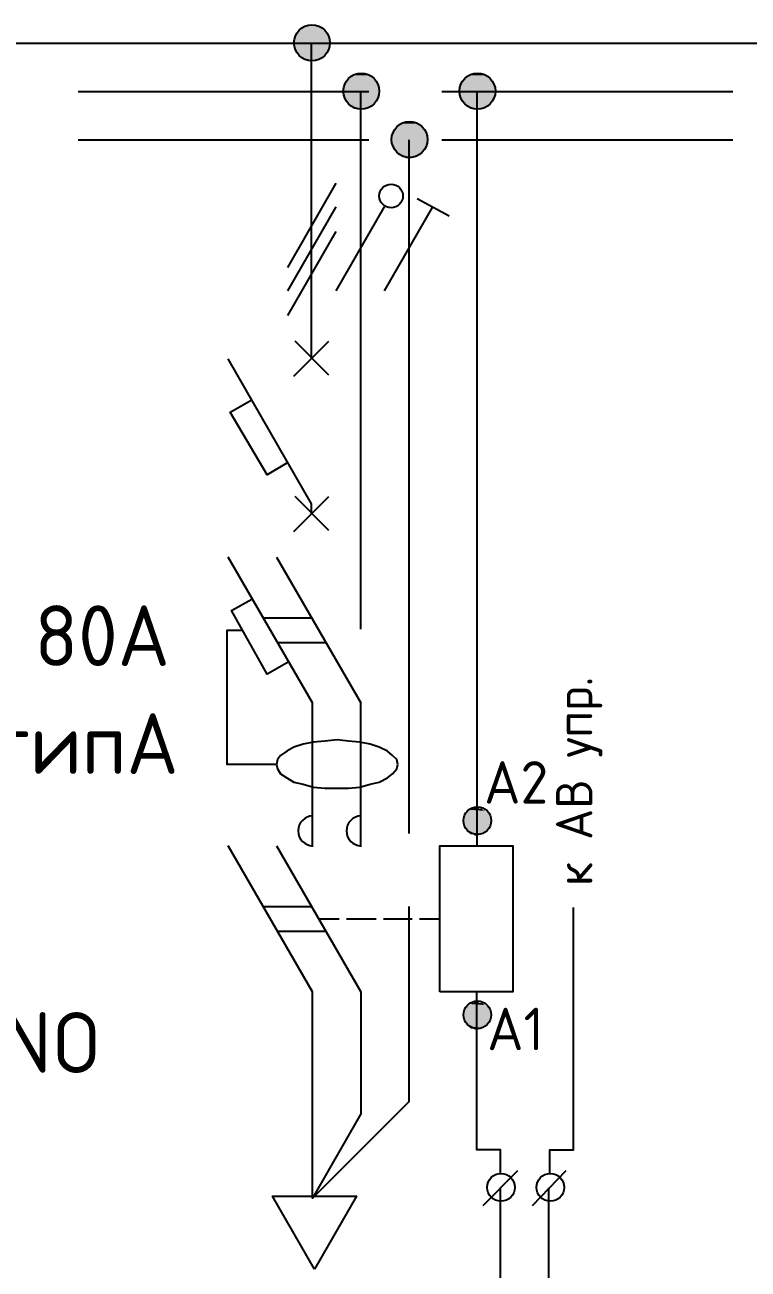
# Model space of a CAD drawing. Header units: millimetres. Extents: x -32 to 417638015, y -35 to 175284279.
# Drawn here: x 588057 to 591037, y 48215 to 53341 of the extents above; entities that cross this region are included whole.
import ezdxf

# ---------------------------------------------------------------- set-up
doc = ezdxf.new("R2010")
doc.units = ezdxf.units.MM
for name, color, linetype in [('PDF _0', 7, 'Continuous'), ('PDF _4_Однолинейная схема', 7, 'Continuous'), ('PDF _A-HATCH-WALL', 5, 'Continuous'), ('PDF _Текст', 7, 'Continuous')]:
    doc.layers.add(name, color=color, linetype=linetype)
doc.styles.add('PDF GOST Common', font='GOST_Common.ttf')

msp = doc.modelspace()

# ---------------------------------------------------------------- linework, layer by layer
at = {"layer": 'PDF _0', "lineweight": 25}
for points in [[(589237.6, 51965.4), (589237.6, 53265)], [(589440.8, 50852), (589440.8, 53066)], [(589919.2, 53066.1), (589919.2, 49958.9)], [(589639.8, 51326.2), (589639.8, 52867.1)], [(589639.8, 51508.2), (589639.8, 52308.3)], [(589165.6, 51893.5), (589309.5, 52037.4)], [(589309.6, 51897.7), (589169.9, 52037.4)], [(589237.6, 51326.2), (589237.6, 51368.5), (588894.7, 51965.4)], [(589140.2, 51537.9), (589055.6, 51487.1), (588903.2, 51745.3), (588992.1, 51796.1)], [(589165.6, 51254.2), (589309.5, 51398.1)], [(589309.6, 51258.4), (589169.9, 51398.1)], [(589639.8, 50128.1), (589639.8, 51326.1)], [(589639.8, 50009.6), (589639.8, 51207.6)], [(589241.8, 49954.6), (589241.8, 50547.2), (588894.7, 51148.3)], [(589093.6, 51148.4), (589440.8, 50547.3)], [(589144.4, 50716.6), (589055.6, 50665.8), (588907.4, 50928.2), (588992.1, 50974.8)], [(589038.6, 50898.6), (589241.8, 50898.6)], [(589097.9, 50797), (589296.8, 50797)], [(589440.8, 49954.6), (589440.8, 50547.2)], [(589440.8, 49357.7), (589440.8, 48853.9), (589241.8, 48506.8), (589241.8, 49357.7), (588894.7, 49958.8)], [(589093.6, 49958.8), (589440.8, 49357.7)], [(589038.6, 49709), (589241.8, 49709)], [(589241.8, 48506.8), (589639.7, 48904.7), (589639.7, 49709)], [(590219.7, 48608.4), (590219.7, 48705.7), (590317.1, 48705.7), (590317.1, 49704.8)], [(589097.9, 49607.4), (589296.8, 49607.4)], [(590016.5, 48608.4), (590016.5, 48705.7), (589919.2, 48705.7), (589919.2, 49357.6)], [(589944.6, 48477.1), (590088.5, 48621.1)], [(590147.8, 48477.1), (590287.5, 48621.1)], [(590016.5, 45903.2), (590016.5, 48549)], [(590215.5, 45903.2), (590215.5, 48549)]]:
    msp.add_lwpolyline(points, dxfattribs=at)
at = {"layer": 'PDF _0', "color": 1, "lineweight": 25}
for points in [[(589140.2, 52342.2), (589339.2, 52689.3)], [(589673.6, 52625.8), (589804.8, 52553.9)], [(589140.2, 52244.8), (589339.2, 52591.9)], [(589339.2, 52244.8), (589538.1, 52591.9)], [(589538.2, 52244.8), (589737.1, 52591.9)], [(589140.2, 52143.2), (589339.2, 52490.3)], [(589093.6, 50293.2), (588890.5, 50293.2), (588890.5, 50847.8), (588954, 50847.8)], [(589267.2, 49658.2), (589351.9, 49658.2)], [(589381.5, 49658.2), (589504.3, 49658.2)], [(589533.9, 49658.2), (589652.4, 49658.2)], [(589682.1, 49658.2), (589766.7, 49658.2)]]:
    msp.add_lwpolyline(points, dxfattribs=at)
at = {"layer": 'PDF _0', "lineweight": 25}
for points in [[(589593.2, 50293.2), (589589, 50314.4), (589572, 50331.3), (589550.9, 50348.3), (589517, 50365.2), (589478.9, 50377.9), (589436.6, 50386.4), (589390, 50390.6), (589343.4, 50394.8), (589292.6, 50390.6), (589246.1, 50386.4), (589203.7, 50377.9), (589165.6, 50365.2), (589136, 50348.3), (589110.6, 50331.3), (589097.9, 50314.4), (589093.7, 50293.2), (589097.9, 50276.3), (589110.6, 50255.1), (589136, 50238.2), (589165.6, 50221.3), (589203.7, 50212.8), (589246.1, 50200.1), (589292.6, 50195.9), (589343.4, 50195.9), (589390, 50195.9), (589436.6, 50200.1), (589478.9, 50212.8), (589517, 50221.3), (589550.9, 50238.2), (589572, 50255.1), (589589, 50276.3)], [(589766.8, 49357.7), (589766.8, 49958.8), (590067.3, 49958.8), (590067.3, 49357.7)], [(589250.3, 48214.7), (589076.7, 48515.2), (589423.8, 48515.2)]]:
    msp.add_lwpolyline(points, close=True, dxfattribs=at)
for centre, radius in [((589239.7, 53267.2), 74.1), ((589442.9, 53068.2), 74.1), ((589921.3, 53068.2), 74.1), ((589641.9, 52869.2), 74.1), ((589921.3, 50062.5), 57.1), ((589921.3, 49262.4), 57.1), ((590018.6, 48551.2), 57.1), ((590221.8, 48551.2), 57.1)]:
    msp.add_circle(centre, radius, dxfattribs=at)
at = {"layer": 'PDF _0', "color": 1, "lineweight": 25}
msp.add_circle((589565.7, 52636.4), 48.7, dxfattribs=at)
at = {"layer": 'PDF _0', "lineweight": 25}
for centre in [(589243.9, 50020.2), (589442.9, 50020.2)]:
    msp.add_arc(centre, 61.4, 90.0007, 269.9993, dxfattribs=at)
at = {"layer": 'PDF _0', "transparency": 33554559}
for points in [[(589186.8, 53320.1), (589296.8, 53311.6), (589178.3, 53311.6)], [(589191, 53324.3), (589292.6, 53320.1), (589186.8, 53320.1)], [(589292.6, 53320.1), (589186.8, 53320.1), (589296.8, 53311.6)], [(589195.3, 53328.6), (589288.4, 53324.3), (589191, 53324.3)], [(589288.4, 53324.3), (589191, 53324.3), (589292.6, 53320.1)], [(589203.7, 53332.8), (589284.1, 53328.6), (589195.3, 53328.6)], [(589284.2, 53328.6), (589195.3, 53328.6), (589288.4, 53324.3)], [(589208, 53337), (589275.7, 53332.8), (589203.7, 53332.8)], [(589275.7, 53332.8), (589203.7, 53332.8), (589284.1, 53328.6)], [(589216.4, 53337), (589271.4, 53337), (589208, 53337)], [(589271.4, 53337), (589208, 53337), (589275.7, 53332.8)], [(589224.9, 53341.3), (589263, 53337), (589216.4, 53337)], [(589263, 53337), (589216.4, 53337), (589271.4, 53337)], [(589229.1, 53341.3), (589258.7, 53341.3), (589224.9, 53341.3)], [(589258.7, 53341.3), (589224.9, 53341.3), (589263, 53337)], [(589241.8, 53341.3), (589246, 53341.3), (589229.1, 53341.3)], [(589246.1, 53341.3), (589229.1, 53341.3), (589258.7, 53341.3)], [(589169.9, 53294.7), (589309.6, 53286.2), (589165.6, 53286.2)], [(589309.6, 53286.2), (589165.6, 53286.2), (589313.8, 53282)], [(589165.6, 53286.2), (589313.8, 53282), (589165.6, 53282)], [(589313.8, 53282), (589165.6, 53282), (589313.8, 53273.5)], [(589165.6, 53282), (589313.8, 53273.5), (589165.6, 53273.5)], [(589313.8, 53273.5), (589165.6, 53273.5), (589313.8, 53265.1)], [(589165.6, 53273.5), (589313.8, 53265.1), (589165.6, 53265.1)], [(589174.1, 53303.2), (589309.6, 53294.7), (589169.9, 53294.7)], [(589309.6, 53294.7), (589169.9, 53294.7), (589309.6, 53286.2)], [(589178.3, 53307.4), (589305.3, 53303.2), (589174.1, 53303.2)], [(589305.3, 53303.2), (589174.1, 53303.2), (589309.6, 53294.7)], [(589296.8, 53311.6), (589178.3, 53311.6), (589301.1, 53307.4)], [(589178.3, 53311.6), (589301.1, 53307.4), (589178.3, 53307.4)], [(589301.1, 53307.4), (589178.3, 53307.4), (589305.3, 53303.2)], [(589313.8, 53265.1), (589165.6, 53265.1), (589313.8, 53260.8)], [(589165.6, 53265.1), (589313.8, 53260.8), (589165.6, 53260.8)], [(589313.8, 53260.8), (589165.6, 53260.8), (589313.8, 53252.4)], [(589165.6, 53260.8), (589313.8, 53252.4), (589165.6, 53252.4)], [(589313.8, 53252.4), (589165.6, 53252.4), (589309.6, 53243.9)], [(589165.6, 53252.4), (589309.6, 53243.9), (589165.6, 53243.9)], [(589309.6, 53243.9), (589165.6, 53243.9), (589309.6, 53239.7)], [(589165.6, 53243.9), (589309.6, 53239.7), (589169.9, 53239.7)], [(589309.6, 53239.7), (589169.9, 53239.7), (589305.3, 53231.2)], [(589169.9, 53239.7), (589305.3, 53231.2), (589174.1, 53231.2)], [(589305.3, 53231.2), (589174.1, 53231.2), (589301.1, 53227)], [(589174.1, 53231.2), (589301.1, 53227), (589178.3, 53227)], [(589301.1, 53227), (589178.3, 53227), (589296.9, 53222.7)], [(589178.3, 53227), (589296.9, 53222.7), (589178.3, 53222.7)], [(589296.8, 53222.7), (589178.3, 53222.7), (589292.6, 53214.3)], [(589178.3, 53222.7), (589292.6, 53214.3), (589186.8, 53214.3)], [(589292.6, 53214.3), (589186.8, 53214.3), (589288.4, 53210)], [(589186.8, 53214.3), (589288.4, 53210), (589191, 53210)], [(589288.4, 53210), (589191, 53210), (589284.2, 53205.8)], [(589191, 53210), (589284.2, 53205.8), (589195.3, 53205.8)], [(589284.2, 53205.8), (589195.3, 53205.8), (589275.7, 53201.6)], [(589195.3, 53205.8), (589275.7, 53201.6), (589203.7, 53201.6)], [(589275.7, 53201.6), (589203.7, 53201.6), (589271.4, 53197.3)], [(589203.7, 53201.6), (589271.4, 53197.3), (589208, 53197.3)], [(589271.4, 53197.3), (589208, 53197.3), (589263, 53197.3)], [(589208, 53197.3), (589263, 53197.3), (589216.4, 53197.3)], [(589263, 53197.3), (589216.4, 53197.3), (589258.7, 53193.1)], [(589216.4, 53197.3), (589258.7, 53193.1), (589224.9, 53193.1)], [(589224.9, 53193.1), (589229.1, 53193.1), (589246, 53193.1)], [(589224.9, 53193.1), (589258.7, 53193.1), (589246, 53193.1)], [(589229.1, 53193.1), (589246, 53193.1), (589241.8, 53193.1)], [(589859.9, 53112.7), (589982.7, 53108.4), (589855.7, 53108.4)], [(589864.1, 53116.9), (589978.4, 53112.7), (589859.9, 53112.7)], [(589978.4, 53112.7), (589859.9, 53112.7), (589982.7, 53108.4)], [(589868.4, 53125.4), (589974.2, 53116.9), (589864.1, 53116.9)], [(589974.2, 53116.9), (589864.1, 53116.9), (589978.4, 53112.7)], [(589876.8, 53129.6), (589965.7, 53125.4), (589868.4, 53125.4)], [(589965.7, 53125.4), (589868.4, 53125.4), (589974.2, 53116.9)], [(589881.1, 53133.8), (589961.5, 53129.6), (589876.8, 53129.6)], [(589961.5, 53129.6), (589876.8, 53129.6), (589965.7, 53125.4)], [(589889.5, 53133.8), (589953, 53133.8), (589881.1, 53133.8)], [(589953, 53133.8), (589881.1, 53133.8), (589961.5, 53129.6)], [(589893.8, 53138.1), (589948.8, 53133.8), (589889.5, 53133.8)], [(589948.8, 53133.8), (589889.5, 53133.8), (589953, 53133.8)], [(589902.2, 53138.1), (589940.3, 53138.1), (589893.8, 53138.1)], [(589940.3, 53138.1), (589893.8, 53138.1), (589948.8, 53133.8)], [(589906.5, 53142.3), (589936.1, 53138.1), (589902.2, 53138.1)], [(589936.1, 53138.1), (589902.2, 53138.1), (589940.3, 53138.1)], [(589923.4, 53142.3), (589927.6, 53142.3), (589906.5, 53142.3)], [(589927.6, 53142.3), (589906.5, 53142.3), (589936.1, 53138.1)], [(589847.2, 53087.3), (589991.1, 53083), (589843, 53083)], [(589991.1, 53083), (589843, 53083), (589991.1, 53074.6)], [(589843, 53083), (589991.1, 53074.6), (589843, 53074.6)], [(589991.1, 53074.6), (589843, 53074.6), (589991.1, 53066.1)], [(589843, 53074.6), (589991.1, 53066.1), (589843, 53066.1)], [(589991.1, 53066.1), (589843, 53066.1), (589991.1, 53061.9)], [(589843, 53066.1), (589991.1, 53061.9), (589843, 53061.9)], [(589991.1, 53061.9), (589843, 53061.9), (589991.1, 53053.4)], [(589843, 53061.9), (589991.1, 53053.4), (589843, 53053.4)], [(589851.4, 53100), (589986.9, 53095.7), (589847.2, 53095.7)], [(589986.9, 53095.7), (589847.2, 53095.7), (589991.1, 53087.3)], [(589847.2, 53095.7), (589991.1, 53087.3), (589847.2, 53087.3)], [(589991.1, 53087.3), (589847.2, 53087.3), (589991.1, 53083)], [(589855.7, 53108.4), (589982.7, 53100), (589851.4, 53100)], [(589982.7, 53100), (589851.4, 53100), (589986.9, 53095.7)], [(589982.7, 53108.4), (589855.7, 53108.4), (589982.7, 53100)], [(589991.1, 53053.4), (589843, 53053.4), (589991.1, 53044.9)], [(589843, 53053.4), (589991.1, 53044.9), (589847.2, 53044.9)], [(589991.1, 53044.9), (589847.2, 53044.9), (589986.9, 53040.7)], [(589847.2, 53044.9), (589986.9, 53040.7), (589847.2, 53040.7)], [(589986.9, 53040.7), (589847.2, 53040.7), (589982.7, 53032.2)], [(589847.2, 53040.7), (589982.7, 53032.2), (589851.4, 53032.2)], [(589982.7, 53032.2), (589851.4, 53032.2), (589982.7, 53028)], [(589851.4, 53032.2), (589982.7, 53028), (589855.7, 53028)], [(589982.7, 53028), (589855.7, 53028), (589978.4, 53019.5)], [(589855.7, 53028), (589978.4, 53019.5), (589859.9, 53019.5)], [(589978.4, 53019.5), (589859.9, 53019.5), (589974.2, 53015.3)], [(589859.9, 53019.5), (589974.2, 53015.3), (589864.1, 53015.3)], [(589974.2, 53015.3), (589864.1, 53015.3), (589965.7, 53011.1)], [(589864.1, 53015.3), (589965.7, 53011.1), (589868.4, 53011.1)], [(589965.7, 53011.1), (589868.4, 53011.1), (589961.5, 53006.8)], [(589868.4, 53011.1), (589961.5, 53006.8), (589876.8, 53006.8)], [(589961.5, 53006.8), (589876.8, 53006.8), (589953, 53002.6)], [(589876.8, 53006.8), (589953, 53002.6), (589881.1, 53002.6)], [(589953, 53002.6), (589881.1, 53002.6), (589948.8, 52998.4)], [(589881.1, 53002.6), (589948.8, 52998.4), (589889.5, 52998.4)], [(589948.8, 52998.4), (589889.5, 52998.4), (589940.3, 52994.1)], [(589889.5, 52998.4), (589940.3, 52994.1), (589893.8, 52994.1)], [(589940.3, 52994.1), (589893.8, 52994.1), (589936.1, 52994.1)], [(589893.8, 52994.1), (589936.1, 52994.1), (589902.2, 52994.1)], [(589902.2, 52994.1), (589906.5, 52994.1), (589927.6, 52994.1)], [(589902.2, 52994.1), (589936.1, 52994.1), (589927.6, 52994.1)], [(589906.5, 52994.1), (589927.6, 52994.1), (589923.4, 52994.1)]]:
    msp.add_solid(points, dxfattribs=at)
at = {"layer": 'PDF _4_Однолинейная схема', "lineweight": 25}
for points in [[(628345.4, 53265.1), (586902.5, 53265.1)], [(588276.6, 53066.1), (589474.6, 53066.1)], [(589775.2, 53066.1), (590973.2, 53066.1)], [(588276.6, 52867.1), (589474.6, 52867.1)], [(589775.2, 52867.1), (590973.2, 52867.1)]]:
    msp.add_lwpolyline(points, dxfattribs=at)
at = {"layer": 'PDF _A-HATCH-WALL', "color": 7, "transparency": 33554559}
for points in [[(589381.5, 53112.7), (589504.3, 53108.4), (589377.3, 53108.4)], [(589385.8, 53116.9), (589495.8, 53112.7), (589381.5, 53112.7)], [(589495.8, 53112.7), (589381.5, 53112.7), (589504.3, 53108.4)], [(589390, 53125.4), (589491.6, 53116.9), (589385.8, 53116.9)], [(589491.6, 53116.9), (589385.8, 53116.9), (589495.8, 53112.7)], [(589394.2, 53129.6), (589487.4, 53125.4), (589390, 53125.4)], [(589487.4, 53125.4), (589390, 53125.4), (589491.6, 53116.9)], [(589402.7, 53133.8), (589483.1, 53129.6), (589394.2, 53129.6)], [(589483.1, 53129.6), (589394.2, 53129.6), (589487.4, 53125.4)], [(589406.9, 53133.8), (589474.7, 53133.8), (589402.7, 53133.8)], [(589474.7, 53133.8), (589402.7, 53133.8), (589483.1, 53129.6)], [(589415.4, 53138.1), (589470.4, 53133.8), (589406.9, 53133.8)], [(589470.4, 53133.8), (589406.9, 53133.8), (589474.7, 53133.8)], [(589423.9, 53138.1), (589462, 53138.1), (589415.4, 53138.1)], [(589462, 53138.1), (589415.4, 53138.1), (589470.4, 53133.8)], [(589428.1, 53142.3), (589457.7, 53138.1), (589423.9, 53138.1)], [(589457.7, 53138.1), (589423.9, 53138.1), (589462, 53138.1)], [(589440.8, 53142.3), (589449.2, 53142.3), (589428.1, 53142.3)], [(589449.3, 53142.3), (589428.1, 53142.3), (589457.7, 53138.1)], [(589368.8, 53087.3), (589512.8, 53083), (589364.6, 53083)], [(589512.8, 53083), (589364.6, 53083), (589512.8, 53074.6)], [(589364.6, 53083), (589512.8, 53074.6), (589364.6, 53074.6)], [(589512.8, 53074.6), (589364.6, 53074.6), (589512.8, 53066.1)], [(589364.6, 53074.6), (589512.8, 53066.1), (589364.6, 53066.1)], [(589512.8, 53066.1), (589364.6, 53066.1), (589512.8, 53061.9)], [(589364.6, 53066.1), (589512.8, 53061.9), (589364.6, 53061.9)], [(589512.8, 53061.9), (589364.6, 53061.9), (589512.8, 53053.4)], [(589364.6, 53061.9), (589512.8, 53053.4), (589364.6, 53053.4)], [(589373.1, 53100), (589508.5, 53095.7), (589368.8, 53095.7)], [(589508.5, 53095.7), (589368.8, 53095.7), (589512.8, 53087.3)], [(589368.8, 53095.7), (589512.8, 53087.3), (589368.8, 53087.3)], [(589512.8, 53087.3), (589368.8, 53087.3), (589512.8, 53083)], [(589377.3, 53108.4), (589504.3, 53100), (589373.1, 53100)], [(589504.3, 53100), (589373.1, 53100), (589508.5, 53095.7)], [(589504.3, 53108.4), (589377.3, 53108.4), (589504.3, 53100)], [(589512.8, 53053.4), (589364.6, 53053.4), (589512.8, 53044.9)], [(589364.6, 53053.4), (589512.8, 53044.9), (589368.8, 53044.9)], [(589512.8, 53044.9), (589368.8, 53044.9), (589508.5, 53040.7)], [(589368.8, 53044.9), (589508.5, 53040.7), (589368.8, 53040.7)], [(589508.5, 53040.7), (589368.8, 53040.7), (589504.3, 53032.2)], [(589368.8, 53040.7), (589504.3, 53032.2), (589373.1, 53032.2)], [(589504.3, 53032.2), (589373.1, 53032.2), (589504.3, 53028)], [(589373.1, 53032.2), (589504.3, 53028), (589377.3, 53028)], [(589504.3, 53028), (589377.3, 53028), (589495.8, 53019.5)], [(589377.3, 53028), (589495.8, 53019.5), (589381.5, 53019.5)], [(589495.8, 53019.5), (589381.5, 53019.5), (589491.6, 53015.3)], [(589381.5, 53019.5), (589491.6, 53015.3), (589385.8, 53015.3)], [(589491.6, 53015.3), (589385.8, 53015.3), (589487.4, 53011.1)], [(589385.8, 53015.3), (589487.4, 53011.1), (589390, 53011.1)], [(589487.4, 53011.1), (589390, 53011.1), (589483.1, 53006.8)], [(589390, 53011.1), (589483.1, 53006.8), (589394.2, 53006.8)], [(589483.1, 53006.8), (589394.2, 53006.8), (589474.7, 53002.6)], [(589394.2, 53006.8), (589474.7, 53002.6), (589402.7, 53002.6)], [(589474.7, 53002.6), (589402.7, 53002.6), (589470.4, 52998.4)], [(589402.7, 53002.6), (589470.4, 52998.4), (589406.9, 52998.4)], [(589470.4, 52998.4), (589406.9, 52998.4), (589462, 52994.1)], [(589406.9, 52998.4), (589462, 52994.1), (589415.4, 52994.1)], [(589462, 52994.1), (589415.4, 52994.1), (589457.7, 52994.1)], [(589415.4, 52994.1), (589457.7, 52994.1), (589423.9, 52994.1)], [(589423.9, 52994.1), (589428.1, 52994.1), (589449.2, 52994.1)], [(589423.9, 52994.1), (589457.7, 52994.1), (589449.2, 52994.1)], [(589428.1, 52994.1), (589449.2, 52994.1), (589440.8, 52994.1)], [(589576.3, 52909.5), (589707.5, 52901), (589572, 52901)], [(589580.5, 52913.7), (589703.3, 52909.5), (589576.3, 52909.5)], [(589703.3, 52909.5), (589576.3, 52909.5), (589707.5, 52901)], [(589584.7, 52917.9), (589699, 52913.7), (589580.5, 52913.7)], [(589699, 52913.7), (589580.5, 52913.7), (589703.3, 52909.5)], [(589589, 52922.2), (589694.8, 52917.9), (589584.7, 52917.9)], [(589694.8, 52917.9), (589584.7, 52917.9), (589699, 52913.7)], [(589597.4, 52926.4), (589686.3, 52922.2), (589589, 52922.2)], [(589686.3, 52922.2), (589589, 52922.2), (589694.8, 52917.9)], [(589601.7, 52930.6), (589682.1, 52926.4), (589597.4, 52926.4)], [(589682.1, 52926.4), (589597.4, 52926.4), (589686.3, 52922.2)], [(589610.1, 52934.9), (589677.9, 52930.6), (589601.7, 52930.6)], [(589677.9, 52930.6), (589601.7, 52930.6), (589682.1, 52926.4)], [(589614.4, 52939.1), (589669.4, 52934.9), (589610.1, 52934.9)], [(589669.4, 52934.9), (589610.1, 52934.9), (589677.9, 52930.6)], [(589622.8, 52939.1), (589660.9, 52939.1), (589614.4, 52939.1)], [(589660.9, 52939.1), (589614.4, 52939.1), (589669.4, 52934.9)], [(589627.1, 52943.3), (589656.7, 52939.1), (589622.8, 52939.1)], [(589656.7, 52939.1), (589622.8, 52939.1), (589660.9, 52939.1)], [(589644, 52943.3), (589648.2, 52943.3), (589627.1, 52943.3)], [(589648.2, 52943.3), (589627.1, 52943.3), (589656.7, 52939.1)], [(589567.8, 52879.8), (589711.7, 52875.6), (589563.6, 52875.6)], [(589711.7, 52875.6), (589563.6, 52875.6), (589716, 52867.1)], [(589563.6, 52875.6), (589716, 52867.1), (589563.6, 52867.1)], [(589716, 52867.1), (589563.6, 52867.1), (589711.7, 52858.7)], [(589563.6, 52867.1), (589711.7, 52858.7), (589563.6, 52858.7)], [(589711.7, 52858.7), (589563.6, 52858.7), (589711.7, 52854.4)], [(589563.6, 52858.7), (589711.7, 52854.4), (589567.8, 52854.4)], [(589572, 52896.8), (589711.7, 52888.3), (589567.8, 52888.3)], [(589711.7, 52888.3), (589567.8, 52888.3), (589711.7, 52879.8)], [(589567.8, 52888.3), (589711.7, 52879.8), (589567.8, 52879.8)], [(589711.7, 52879.8), (589567.8, 52879.8), (589711.7, 52875.6)], [(589707.5, 52901), (589572, 52901), (589707.5, 52896.8)], [(589572, 52901), (589707.5, 52896.8), (589572, 52896.8)], [(589707.5, 52896.8), (589572, 52896.8), (589711.7, 52888.3)], [(589711.7, 52854.4), (589567.8, 52854.4), (589711.7, 52846)], [(589567.8, 52854.4), (589711.7, 52846), (589567.8, 52846)], [(589711.7, 52846), (589567.8, 52846), (589707.5, 52837.5)], [(589567.8, 52846), (589707.5, 52837.5), (589572, 52837.5)], [(589707.5, 52837.5), (589572, 52837.5), (589707.5, 52833.3)], [(589572, 52837.5), (589707.5, 52833.3), (589572, 52833.3)], [(589707.5, 52833.3), (589572, 52833.3), (589703.3, 52824.8)], [(589572, 52833.3), (589703.3, 52824.8), (589576.3, 52824.8)], [(589703.3, 52824.8), (589576.3, 52824.8), (589699, 52820.6)], [(589576.3, 52824.8), (589699, 52820.6), (589580.5, 52820.6)], [(589699, 52820.6), (589580.5, 52820.6), (589694.8, 52816.3)], [(589580.5, 52820.6), (589694.8, 52816.3), (589584.7, 52816.3)], [(589694.8, 52816.3), (589584.7, 52816.3), (589686.3, 52812.1)], [(589584.7, 52816.3), (589686.3, 52812.1), (589589, 52812.1)], [(589686.3, 52812.1), (589589, 52812.1), (589682.1, 52807.9)], [(589589, 52812.1), (589682.1, 52807.9), (589597.4, 52807.9)], [(589682.1, 52807.9), (589597.4, 52807.9), (589677.9, 52803.6)], [(589597.4, 52807.9), (589677.9, 52803.6), (589601.7, 52803.6)], [(589677.9, 52803.6), (589601.7, 52803.6), (589669.4, 52799.4)], [(589601.7, 52803.6), (589669.4, 52799.4), (589610.1, 52799.4)], [(589669.4, 52799.4), (589610.1, 52799.4), (589660.9, 52795.2)], [(589610.1, 52799.4), (589660.9, 52795.2), (589614.4, 52795.2)], [(589660.9, 52795.2), (589614.4, 52795.2), (589656.7, 52795.2)], [(589614.4, 52795.2), (589656.7, 52795.2), (589622.8, 52795.2)], [(589622.8, 52795.2), (589627.1, 52790.9), (589648.2, 52790.9)], [(589622.8, 52795.2), (589656.7, 52795.2), (589648.2, 52790.9)], [(589627.1, 52790.9), (589648.2, 52790.9), (589644, 52790.9)], [(589872.6, 50090), (589970, 50085.8), (589868.4, 50085.8)], [(589876.8, 50098.5), (589961.5, 50094.3), (589872.6, 50094.3)], [(589961.5, 50094.3), (589872.6, 50094.3), (589965.7, 50090)], [(589872.6, 50094.3), (589965.7, 50090), (589872.6, 50090)], [(589965.7, 50090), (589872.6, 50090), (589970, 50085.8)], [(589881.1, 50102.7), (589957.3, 50098.5), (589876.8, 50098.5)], [(589957.3, 50098.5), (589876.8, 50098.5), (589961.5, 50094.3)], [(589953, 50102.7), (589885.3, 50102.7), (589881.1, 50102.7)], [(589953, 50102.7), (589881.1, 50102.7), (589957.3, 50098.5)], [(589889.5, 50107), (589953, 50102.7), (589885.3, 50102.7)], [(589885.3, 50102.7), (589953, 50102.7), (589953, 50102.7)], [(589893.8, 50111.2), (589944.6, 50107), (589889.5, 50107)], [(589944.6, 50107), (589889.5, 50107), (589953, 50102.7)], [(589902.2, 50111.2), (589940.3, 50111.2), (589893.8, 50111.2)], [(589940.3, 50111.2), (589893.8, 50111.2), (589944.6, 50107)], [(589906.5, 50111.2), (589936.1, 50111.2), (589902.2, 50111.2)], [(589936.1, 50111.2), (589902.2, 50111.2), (589940.3, 50111.2)], [(589910.7, 50115.4), (589931.9, 50111.2), (589906.5, 50111.2)], [(589931.9, 50111.2), (589906.5, 50111.2), (589936.1, 50111.2)], [(589923.4, 50115.4), (589910.7, 50115.4), (589910.7, 50115.4)], [(589923.4, 50115.4), (589910.7, 50115.4), (589931.9, 50111.2)], [(589868.4, 50077.3), (589974.2, 50073.1), (589864.1, 50073.1)], [(589974.2, 50073.1), (589864.1, 50073.1), (589974.2, 50068.9)], [(589864.1, 50073.1), (589974.2, 50068.9), (589864.1, 50068.9)], [(589974.2, 50068.9), (589864.1, 50068.9), (589974.2, 50064.6)], [(589864.1, 50068.9), (589974.2, 50064.6), (589864.1, 50064.6)], [(589974.2, 50064.6), (589864.1, 50064.6), (589974.2, 50060.4)], [(589864.1, 50064.6), (589974.2, 50060.4), (589864.1, 50060.4)], [(589974.2, 50060.4), (589864.1, 50060.4), (589974.2, 50051.9)], [(589864.1, 50060.4), (589974.2, 50051.9), (589864.1, 50051.9)], [(589974.2, 50051.9), (589864.1, 50051.9), (589974.2, 50047.7)], [(589864.1, 50051.9), (589974.2, 50047.7), (589864.1, 50047.7)], [(589974.2, 50047.7), (589864.1, 50047.7), (589974.2, 50043.5)], [(589864.1, 50047.7), (589974.2, 50043.5), (589864.1, 50043.5)], [(589974.2, 50043.5), (589864.1, 50043.5), (589970, 50039.2)], [(589864.1, 50043.5), (589970, 50039.2), (589868.4, 50039.2)], [(589970, 50085.8), (589868.4, 50085.8), (589970, 50077.3)], [(589868.4, 50085.8), (589970, 50077.3), (589868.4, 50077.3)], [(589970, 50077.3), (589868.4, 50077.3), (589974.2, 50073.1)], [(589970, 50039.2), (589868.4, 50039.2), (589970, 50030.8)], [(589868.4, 50039.2), (589970, 50030.8), (589868.4, 50030.8)], [(589970, 50030.8), (589868.4, 50030.8), (589965.7, 50026.5)], [(589868.4, 50030.8), (589965.7, 50026.5), (589872.6, 50026.5)], [(589965.7, 50026.5), (589872.6, 50026.5), (589961.5, 50022.3)], [(589872.6, 50026.5), (589961.5, 50022.3), (589872.6, 50022.3)], [(589961.5, 50022.3), (589872.6, 50022.3), (589957.3, 50018.1)], [(589872.6, 50022.3), (589957.3, 50018.1), (589876.8, 50018.1)], [(589957.3, 50018.1), (589876.8, 50018.1), (589953, 50013.8)], [(589876.8, 50018.1), (589953, 50013.8), (589881.1, 50013.8)], [(589953, 50013.8), (589881.1, 50013.8), (589885.3, 50013.8)], [(589881.1, 50013.8), (589953, 50013.8), (589953, 50013.8)], [(589953, 50013.8), (589885.3, 50013.8), (589944.6, 50009.6)], [(589885.3, 50013.8), (589944.6, 50009.6), (589889.5, 50009.6)], [(589944.6, 50009.6), (589889.5, 50009.6), (589940.3, 50005.4)], [(589889.5, 50009.6), (589940.3, 50005.4), (589893.8, 50005.4)], [(589940.3, 50005.4), (589893.8, 50005.4), (589936.1, 50005.4)], [(589893.8, 50005.4), (589936.1, 50005.4), (589902.2, 50005.4)], [(589936.1, 50005.4), (589902.2, 50005.4), (589931.9, 50005.4)], [(589902.2, 50005.4), (589931.9, 50005.4), (589906.5, 50005.4)], [(589923.4, 50001.1), (589910.7, 50001.1), (589906.5, 50005.4)], [(589906.5, 50005.4), (589931.9, 50005.4), (589923.4, 50001.1)], [(589923.4, 50001.1), (589923.4, 50001.1), (589910.7, 50001.1)], [(589868.4, 49277.2), (589974.2, 49273), (589864.1, 49273)], [(589974.2, 49273), (589864.1, 49273), (589974.2, 49268.8)], [(589864.1, 49273), (589974.2, 49268.8), (589864.1, 49268.8)], [(589974.2, 49268.8), (589864.1, 49268.8), (589974.2, 49264.5)], [(589864.1, 49268.8), (589974.2, 49264.5), (589864.1, 49264.5)], [(589872.6, 49289.9), (589970, 49285.7), (589868.4, 49285.7)], [(589970, 49285.7), (589868.4, 49285.7), (589970, 49277.2)], [(589868.4, 49285.7), (589970, 49277.2), (589868.4, 49277.2)], [(589970, 49277.2), (589868.4, 49277.2), (589974.2, 49273)], [(589876.8, 49298.4), (589961.5, 49294.2), (589872.6, 49294.2)], [(589961.5, 49294.2), (589872.6, 49294.2), (589965.7, 49289.9)], [(589872.6, 49294.2), (589965.7, 49289.9), (589872.6, 49289.9)], [(589965.7, 49289.9), (589872.6, 49289.9), (589970, 49285.7)], [(589881.1, 49302.6), (589957.3, 49298.4), (589876.8, 49298.4)], [(589957.3, 49298.4), (589876.8, 49298.4), (589961.5, 49294.2)], [(589953, 49302.6), (589885.3, 49302.6), (589881.1, 49302.6)], [(589953, 49302.6), (589881.1, 49302.6), (589957.3, 49298.4)], [(589889.5, 49306.9), (589953, 49302.6), (589885.3, 49302.6)], [(589885.3, 49302.6), (589953, 49302.6), (589953, 49302.6)], [(589893.8, 49311.1), (589944.6, 49306.9), (589889.5, 49306.9)], [(589944.6, 49306.9), (589889.5, 49306.9), (589953, 49302.6)], [(589902.2, 49311.1), (589940.3, 49311.1), (589893.8, 49311.1)], [(589940.3, 49311.1), (589893.8, 49311.1), (589944.6, 49306.9)], [(589906.5, 49311.1), (589936.1, 49311.1), (589902.2, 49311.1)], [(589936.1, 49311.1), (589902.2, 49311.1), (589940.3, 49311.1)], [(589910.7, 49315.3), (589931.9, 49311.1), (589906.5, 49311.1)], [(589931.9, 49311.1), (589906.5, 49311.1), (589936.1, 49311.1)], [(589923.4, 49315.3), (589910.7, 49315.3), (589910.7, 49315.3)], [(589923.4, 49315.3), (589910.7, 49315.3), (589931.9, 49311.1)], [(589974.2, 49264.5), (589864.1, 49264.5), (589974.2, 49260.3)], [(589864.1, 49264.5), (589974.2, 49260.3), (589864.1, 49260.3)], [(589974.2, 49260.3), (589864.1, 49260.3), (589974.2, 49251.8)], [(589864.1, 49260.3), (589974.2, 49251.8), (589864.1, 49251.8)], [(589974.2, 49251.8), (589864.1, 49251.8), (589974.2, 49247.6)], [(589864.1, 49251.8), (589974.2, 49247.6), (589864.1, 49247.6)], [(589974.2, 49247.6), (589864.1, 49247.6), (589974.2, 49243.4)], [(589864.1, 49247.6), (589974.2, 49243.4), (589864.1, 49243.4)], [(589974.2, 49243.4), (589864.1, 49243.4), (589970, 49239.1)], [(589864.1, 49243.4), (589970, 49239.1), (589868.4, 49239.1)], [(589970, 49239.1), (589868.4, 49239.1), (589970, 49230.7)], [(589868.4, 49239.1), (589970, 49230.7), (589868.4, 49230.7)], [(589970, 49230.7), (589868.4, 49230.7), (589965.7, 49226.4)], [(589868.4, 49230.7), (589965.7, 49226.4), (589872.6, 49226.4)], [(589965.7, 49226.4), (589872.6, 49226.4), (589961.5, 49222.2)], [(589872.6, 49226.4), (589961.5, 49222.2), (589872.6, 49222.2)], [(589961.5, 49222.2), (589872.6, 49222.2), (589957.3, 49218)], [(589872.6, 49222.2), (589957.3, 49218), (589876.8, 49218)], [(589957.3, 49218), (589876.8, 49218), (589953, 49218)], [(589876.8, 49218), (589953, 49218), (589881.1, 49218)], [(589953, 49218), (589881.1, 49218), (589953, 49213.7)], [(589881.1, 49218), (589953, 49213.7), (589885.3, 49213.7)], [(589953, 49213.7), (589885.3, 49213.7), (589944.6, 49209.5)], [(589885.3, 49213.7), (589944.6, 49209.5), (589889.5, 49209.5)], [(589944.6, 49209.5), (589889.5, 49209.5), (589940.3, 49205.3)], [(589889.5, 49209.5), (589940.3, 49205.3), (589893.8, 49205.3)], [(589940.3, 49205.3), (589893.8, 49205.3), (589936.1, 49205.3)], [(589893.8, 49205.3), (589936.1, 49205.3), (589902.2, 49205.3)], [(589936.1, 49205.3), (589902.2, 49205.3), (589931.9, 49205.3)], [(589902.2, 49205.3), (589931.9, 49205.3), (589906.5, 49205.3)], [(589923.4, 49201), (589910.7, 49201), (589906.5, 49205.3)], [(589906.5, 49205.3), (589931.9, 49205.3), (589923.4, 49201)], [(589923.4, 49201), (589923.4, 49201), (589910.7, 49201)]]:
    msp.add_solid(points, dxfattribs=at)

# ---------------------------------------------------------------- texts
at = {"layer": 'PDF _Текст', "attachment_point": 4, "style": 'PDF GOST Common'}
for s, insert, char_height in [('ВД 4P 80А', (587002.4, 50798.9), 249.97), ('30мА типА', (587002.4, 50379.8), 249.97), ('А2', (589948.8, 50220), 174.98), ('230В NO', (587116.7, 49147.8), 249.97), ('А1', (589961.5, 49204), 174.98)]:
    msp.add_mtext(s, dxfattribs=dict(at, insert=insert, char_height=char_height))
at = {"layer": 'PDF _Текст', "insert": (590340.5, 49793.7), "char_height": 149.98, "attachment_point": 4, "rotation": 90, "style": 'PDF GOST Common'}
msp.add_mtext('к АВ упр.', dxfattribs=at)

doc.saveas('drawing.dxf')
